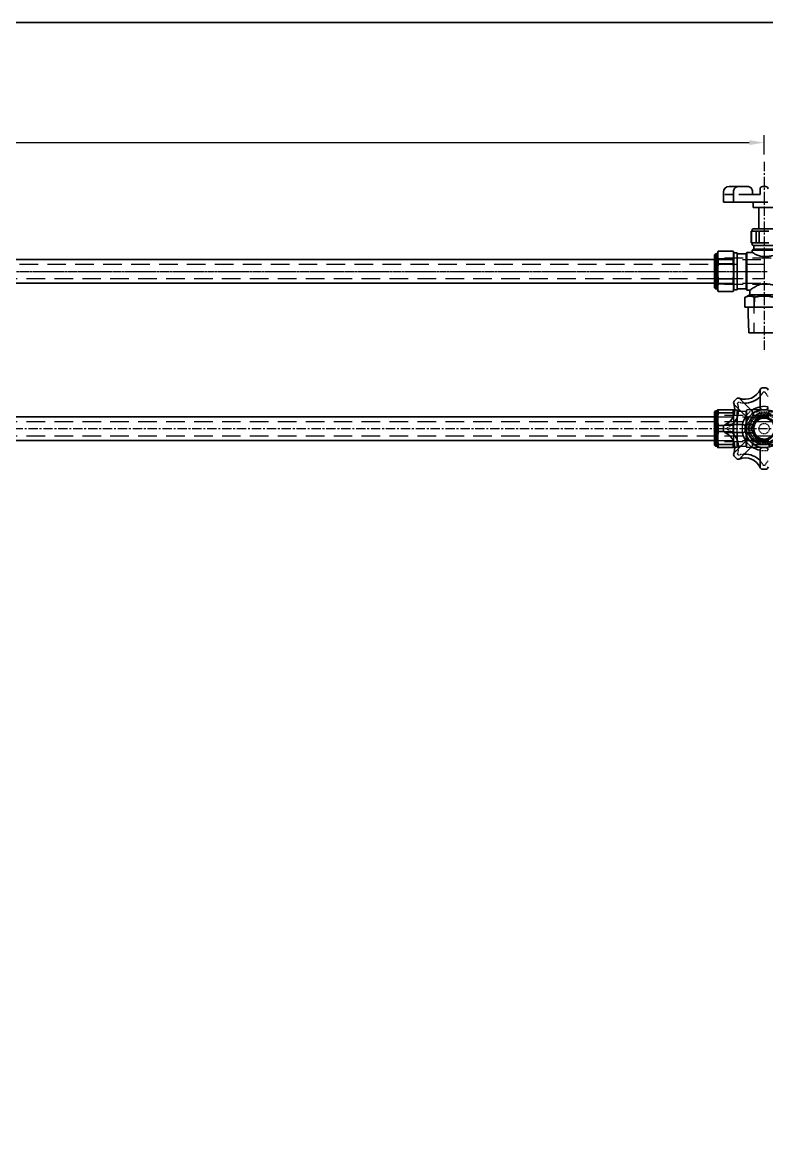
# Model space of a CAD drawing. Header units: millimetres. Extents: x -46397 to 283259, y -8690 to 23983.
# Drawn here: x 234224 to 234723, y -1723 to -969 of the extents above; entities that cross this region are included whole.
import ezdxf

# ---------------------------------------------------------------- set-up
doc = ezdxf.new("R2010")
doc.units = ezdxf.units.MM
doc.linetypes.add('CENTER', pattern=[2, 1.25, -0.25, 0.25, -0.25])
doc.linetypes.add('HIDDEN', pattern=[0.375, 0.25, -0.125])
doc.layers.get('Defpoints').update_dxf_attribs({"lineweight": 0})
for name, color, linetype, lineweight in [('Dtext', 255, 'Continuous', 20), ('Long_AM_Hidden', 4, 'HIDDEN', 9), ('Long_AM_Visible', 30, 'Continuous', 25), ('Long_Centerline', 1, 'CENTER', 9), ('Long_Dim', 3, 'Continuous', 9)]:
    doc.layers.add(name, color=color, linetype=linetype, lineweight=lineweight)
doc.styles.add('Chu va so', font='arial.ttf')
doc.styles.add('GHI CHÚ 3', font='isocp_IV25.ttf', dxfattribs={"width": 0.8})
doc.styles.add('TCVN', font='arial.ttf')
doc.dimstyles.new('Vuong_DIM', dxfattribs={"dimtxt": 2.5, "dimasz": 2.3, "dimexe": 1.25, "dimexo": 0, "dimtad": 1, "dimtoh": 1, "dimdec": 0, "dimdsep": 46, "dimtxsty": 'GHI CHÚ 3', "dimcen": 2.3, "dimclrd": 9, "dimclre": 9, "dimclrt": 2, "dimadec": 0, "dimazin": 0, "dimtm": 1e-09, "dimtfac": 1, "dimtdec": 0, "dimtofl": 0, "dimtmove": 1, "dimatfit": 3, "dimfxl": 1, "dimtfill": 1, "dimlwd": 9, "dimlwe": 9, "dimarcsym": 1})

# ---------------------------------------------------------------- blocks, each defined once
blk = doc.blocks.new('sdfsfdf')
at = {"layer": 'Long_AM_Hidden', "ltscale": 50, "extrusion": (-1, -1.60812e-16, 3.40691e-16)}
for p, q in [((922.87, 16.83), (884.77, 16.83)), ((884.77, 15.88), (918.11, 15.88)), ((-481.89, 12.7), (918.11, 12.7)), ((-477.13, 3.18), (918.11, 3.18)), ((884.77, 0), (918.11, 0)), ((922.87, -0.95), (884.77, -0.95)), ((911.13, -7.94), (911.13, -33.34)), ((911.7, -16.07), (911.7, -9.52))]:
    blk.add_line(p, q, dxfattribs=at)
at = {"layer": 'Long_AM_Hidden', "ltscale": 50}
blk.add_line((918.11, 15.88), (918.11, 0), dxfattribs=at)
for points, weights in [([(911.7, -9.52), (911.64, -9.5), (911.59, -9.47)], [1.6559498784, 1.65972121799, 1.66338151687]), ([(924.53, -9.52), (918.11, -7.98), (911.7, -9.52)], [1.6559498784, 1.91212621612, 1.6559498784])]:
    blk.add_rational_spline(points, weights, degree=2, dxfattribs=at)
at = {"layer": 'Long_AM_Visible', "extrusion": (-1, -1.60812e-16, 3.40691e-16)}
for p, q in [((890.81, 54.51), (890.81, 61.12)), ((894.62, 64.93), (900.73, 64.93)), ((897.58, 61.12), (897.58, 54.51)), ((900.73, 64.93), (902.26, 64.93)), ((902.26, 64.93), (907.2, 64.93)), ((910.36, 61.12), (910.36, 59.59)), ((915.44, 63.34), (915.44, 61.12)), ((915.44, 59.59), (915.44, 61.12)), ((917.03, 64.93), (919.19, 64.93)), ((890.81, 54.51), (891.75, 54.51)), ((897.58, 59.59), (891.75, 59.59)), ((897.58, 54.51), (891.75, 54.51)), ((897.58, 54.51), (898.04, 54.51)), ((899.57, 54.51), (898.04, 54.51)), ((899.57, 54.51), (901.26, 54.51)), ((915.58, 59.59), (901.26, 59.59)), ((915.58, 54.51), (901.26, 54.51)), ((910.87, 54.51), (910.87, 50.8)), ((915.58, 54.51), (917.03, 54.51)), ((919.19, 54.51), (917.03, 54.51)), ((919.19, 54.51), (920.64, 54.51)), ((918.11, 50.8), (910.87, 50.8)), ((914.62, 50.8), (914.62, 36.51)), ((925.35, 50.8), (918.11, 50.8)), ((909.54, 34.93), (909.62, 34.93)), ((909.54, 34.93), (909.54, 26.99)), ((909.62, 34.93), (911.24, 34.93)), ((909.62, 26.99), (909.62, 34.93)), ((910.17, 35.72), (910.17, 34.93)), ((918.11, 36.51), (910.97, 36.51)), ((911.24, 34.93), (912.86, 34.93)), ((912.86, 34.93), (914.87, 34.93)), ((912.86, 34.93), (912.86, 26.99)), ((914.87, 34.93), (918.11, 34.93)), ((914.87, 26.99), (914.87, 34.93)), ((925.25, 36.51), (918.11, 36.51)), ((918.11, 34.93), (921.35, 34.93)), ((909.54, 26.99), (909.62, 26.99)), ((911.24, 26.99), (909.62, 26.99)), ((910.17, 26.99), (910.17, 26.19)), ((911.24, 22.84), (910.17, 22.23)), ((910.97, 25.4), (925.25, 25.4)), ((912.86, 26.99), (911.24, 26.99)), ((911.24, 25.4), (911.24, 22.84)), ((911.24, 22.84), (918.11, 22.84)), ((912.86, 26.99), (914.87, 26.99)), ((918.11, 26.99), (914.87, 26.99)), ((921.35, 26.99), (918.11, 26.99)), ((918.11, 22.84), (924.99, 22.84)), ((-448.55, 15.88), (884.77, 15.88)), ((884.77, 18.98), (885.57, 19.77)), ((884.77, 18.98), (884.77, -3.11)), ((885.57, -3.9), (885.57, 19.77)), ((885.57, 19.77), (886.68, 19.77)), ((886.68, 19.77), (887.34, 21.59)), ((886.68, -3.9), (886.68, 19.77)), ((887.34, 21.44), (887.34, 21.59)), ((887.34, 21.59), (897.32, 21.59)), ((887.34, 21.44), (897.32, 21.44)), ((887.34, 12.95), (887.34, 16.43)), ((897.32, 16.43), (887.34, 16.43)), ((897.32, 21.44), (897.32, 21.59)), ((897.73, 20.46), (897.32, 21.59)), ((897.32, 12.95), (897.32, 16.43)), ((897.73, -4.58), (897.73, 20.46)), ((897.73, 20.46), (900.01, 20.46)), ((900.01, -4.58), (900.01, 20.46)), ((900.01, 19.69), (905.98, 19.69)), ((905.98, 19.69), (906.53, 20.64)), ((905.98, -3.81), (905.98, 19.69)), ((906.53, -4.76), (906.53, 20.64)), ((910.17, 20.64), (906.53, 20.64)), ((910.17, 22.23), (918.11, 22.23)), ((910.17, 22.23), (910.17, 20.64)), ((918.11, 22.23), (926.05, 22.23)), ((887.34, 12.95), (897.32, 12.95)), ((-448.55, 0), (884.77, 0)), ((887.34, -0.56), (887.34, 2.93)), ((897.32, 2.93), (887.34, 2.93)), ((897.32, -0.56), (897.32, 2.93)), ((884.77, -3.11), (885.57, -3.9)), ((885.57, -3.9), (886.68, -3.9)), ((886.68, -3.9), (887.34, -5.71)), ((887.34, -0.56), (897.32, -0.56)), ((887.34, -5.71), (887.34, -5.57)), ((897.32, -5.57), (887.34, -5.57)), ((887.34, -5.71), (897.32, -5.71)), ((897.73, -4.58), (897.32, -5.71)), ((897.32, -5.71), (897.32, -5.57)), ((897.73, -4.58), (900.01, -4.58)), ((900.01, -3.81), (905.98, -3.81)), ((905.98, -3.81), (906.53, -4.76)), ((908.59, -4.76), (906.53, -4.76)), ((908.59, -4.76), (908.59, -7.94)), ((908.59, -7.94), (905.28, -9.52)), ((905.28, -16.07), (905.28, -9.52)), ((918.11, -7.94), (908.59, -7.94)), ((911.47, -16.07), (911.59, -9.47)), ((927.64, -7.94), (918.11, -7.94)), ((911.47, -16.07), (905.28, -16.07)), ((907.44, -20.64), (907.44, -16.07)), ((907.83, -33.34), (907.44, -20.64)), ((924.75, -16.07), (911.47, -16.07)), ((907.83, -33.34), (928.39, -33.34))]:
    blk.add_line(p, q, dxfattribs=at)
at = {"layer": 'Long_AM_Visible', "extrusion": (1.91732e-31, 3.79059e-33, -1)}
blk.add_arc((-894.62, 61.12), 3.81, 0, 90, dxfattribs=at)
at = {"layer": 'Long_AM_Visible'}
for centre, start, end in [((917.03, 63.34), 90, 180), ((919.19, 63.34), 0, 90)]:
    blk.add_arc(centre, 1.59, start, end, dxfattribs=at)
at = {"layer": 'Long_AM_Visible', "extrusion": (4.38203e-32, -2.08613e-32, -1)}
for centre, start, end in [((-910.97, 35.72), 0, 90), ((-910.97, 26.19), 270, 0)]:
    blk.add_arc(centre, 0.794, start, end, dxfattribs=at)
at = {"layer": 'Long_AM_Visible'}
for points, knots in [([(900.73, 64.93), (900.42, 64.93), (900.11, 64.87), (899.52, 64.66), (899.24, 64.51), (898.72, 64.1), (898.49, 63.84), (898.1, 63.27), (897.94, 62.95), (897.71, 62.29), (897.63, 61.94), (897.58, 61.44), (897.58, 61.28), (897.58, 61.12)], [3.141593, 3.141593, 3.141593, 3.141593, 3.386299, 3.386299, 3.644929, 3.644929, 3.941932, 3.941932, 4.256092, 4.256092, 4.570251, 4.570251, 4.712389, 4.712389, 4.712389, 4.712389]), ([(907.2, 64.93), (907.51, 64.93), (907.82, 64.87), (908.41, 64.66), (908.69, 64.51), (909.21, 64.1), (909.45, 63.84), (909.84, 63.27), (910, 62.95), (910.23, 62.29), (910.3, 61.94), (910.35, 61.44), (910.36, 61.28), (910.36, 61.12)], [3.141593, 3.141593, 3.141593, 3.141593, 3.386299, 3.386299, 3.644929, 3.644929, 3.941932, 3.941932, 4.256092, 4.256092, 4.570251, 4.570251, 4.712389, 4.712389, 4.712389, 4.712389]), ([(910.17, 20.64), (910.17, 20.64), (910.39, 20.5), (911.21, 20.02), (911.81, 19.67), (913.19, 18.99), (914.06, 18.61), (916, 18.03), (917.08, 17.85), (918.11, 17.85)], [-1.237961, -1.237961, -1.237961, -1.237961, -0.929699, -0.929699, -0.621436, -0.621436, -0.310718, -0.310718, 0, 0, 0, 0]), ([(918.11, 17.85), (918.84, 17.85), (919.57, 17.88), (921.28, 18.03), (922.21, 18.17), (923.82, 18.48), (924.49, 18.65), (925.38, 18.89), (925.68, 18.97), (925.98, 19.06), (926.05, 19.08), (926.05, 19.08)], [2.51619, 2.51619, 2.51619, 2.51619, 2.736102, 2.736102, 3.051506, 3.051506, 3.357299, 3.357299, 3.596807, 3.596807, 3.774426, 3.774426, 3.774426, 3.774426]), ([(918.11, -0.46), (917.47, -0.46), (916.83, -0.54), (915.58, -0.81), (914.97, -1.02), (913.24, -1.72), (912.2, -2.31), (910.57, -3.34), (909.84, -3.85), (908.85, -4.56), (908.59, -4.76), (908.59, -4.76)], [-6.075525, -6.075525, -6.075525, -6.075525, -5.883647, -5.883647, -5.691769, -5.691769, -5.308013, -5.308013, -4.932328, -4.932328, -4.556644, -4.556644, -4.556644, -4.556644]), ([(927.64, -2.48), (927.64, -2.48), (927.63, -2.48), (927.59, -2.46), (927.43, -2.4), (926.83, -2.16), (926.35, -1.98), (924.96, -1.52), (923.98, -1.23), (922.13, -0.83), (921.35, -0.69), (919.75, -0.51), (918.93, -0.46), (918.11, -0.46)], [4.553184, 4.553184, 4.553184, 4.553184, 4.595488, 4.595488, 4.859119, 4.859119, 5.172327, 5.172327, 5.56792, 5.56792, 5.822569, 5.822569, 6.069361, 6.069361, 6.069361, 6.069361])]:
    blk.add_open_spline(points, degree=3, knots=knots, dxfattribs=at)
for points, weights in [([(887.34, 16.43), (886.67, 18.94), (887.34, 21.44)], [2.21417330191, 2.38023629956, 2.21417330191]), ([(897.32, 21.44), (897.99, 18.94), (897.32, 16.43)], [2.19343920272, 2.35794714293, 2.19343920272]), ([(887.34, 2.93), (886.67, 7.94), (887.34, 12.95)], [2.21417330191, 2.38023629956, 2.21417330191]), ([(897.32, 12.95), (897.99, 7.94), (897.32, 2.93)], [2.18058853235, 2.34413267227, 2.18058853235]), ([(887.34, -5.57), (886.67, -3.06), (887.34, -0.56)], [2.21417330191, 2.38023629956, 2.21417330191]), ([(897.32, -0.56), (897.99, -3.06), (897.32, -5.57)], [2.19343920272, 2.35794714293, 2.19343920272]), ([(905.28, -9.52), (908.45, -8), (911.59, -9.47)], [1.6559498784, 1.90835487652, 1.66338151687]), ([(924.64, -9.47), (918.11, -7.89), (911.59, -9.47)], [1.65878225226, 1.92348048531, 1.65878225226])]:
    blk.add_rational_spline(points, weights, degree=2, dxfattribs=at)
at = {"layer": 'Long_Centerline', "ltscale": 5}
blk.add_line((918.11, 81.43), (918.11, -46.23), dxfattribs=at)
at = {"layer": 'Long_Centerline'}
blk.add_line((-483, 7.94), (920.15, 7.94), dxfattribs=at)
blk = doc.blocks.new('dfdfdfd')
at = {"layer": 'Long_AM_Hidden', "ltscale": 50, "extrusion": (-1, -1.60812e-16, 0)}
for p, q in [((969.76, 29.53), (970.71, 29.53)), ((950.56, 17.28), (952.14, 17.28)), ((952.14, 12.52), (952.14, 17.28)), ((952.14, 16.51), (953.06, 16.51)), ((952.39, 21.94), (953.06, 22.61)), ((954.72, 16.51), (958.11, 16.51)), ((958.11, 16.51), (958.66, 17.46)), ((958.11, 8.53), (958.11, 16.51)), ((958.66, 9.98), (958.66, 17.46)), ((961.31, 17.46), (958.66, 17.46)), ((969.16, 17.46), (962.65, 17.46)), ((-425, 9.52), (975, 9.52)), ((975, 13.65), (936.9, 13.65)), ((936.9, 12.7), (967, 12.7)), ((949.85, 8.69), (949.85, 13.65)), ((958.11, 1.97), (958.11, 7.56)), ((958.66, 1.97), (958.66, 7.56)), ((962.69, 7.56), (961.74, 5.93)), ((973.48, 12.7), (971.59, 12.7)), ((-425, 0), (975, 0)), ((949.44, 6.77), (943.23, 6.77)), ((943.23, 2.75), (949.44, 2.75)), ((945.47, 4.29), (945.47, 5.24)), ((949.44, 2.75), (949.44, 6.77)), ((949.85, 2.1), (949.85, 7.43)), ((949.85, -4.12), (949.85, 0.84)), ((952.14, 2.1), (952.14, 7.43)), ((958.11, -6.99), (958.11, 1)), ((961.74, 3.6), (962.69, 1.97)), ((936.9, -3.18), (967, -3.18)), ((975, -4.13), (936.9, -4.13)), ((952.14, -7.76), (952.14, -2.99)), ((952.14, -6.99), (953.06, -6.99)), ((954.72, -6.99), (958.11, -6.99)), ((958.11, -6.99), (958.66, -7.94)), ((958.66, -7.94), (958.66, -0.46)), ((976.88, -5.96), (963.6, -5.96)), ((971.59, -3.18), (973.48, -3.18)), ((950.56, -7.76), (952.14, -7.76)), ((953.06, -13.09), (952.39, -12.41)), ((961.31, -7.94), (958.66, -7.94)), ((969.16, -7.94), (962.65, -7.94)), ((970.71, -20), (969.76, -20))]:
    blk.add_line(p, q, dxfattribs=at)
at = {"layer": 'Long_AM_Hidden', "ltscale": 3, "extrusion": (0, 0, -1)}
for radius in [10.67, 10.28, 6.99, 6.87]:
    blk.add_circle((-970.24, 4.76), radius, dxfattribs=at)
at = {"layer": 'Long_AM_Hidden', "ltscale": 3}
blk.add_circle((970.24, 4.76), 3.49, dxfattribs=at)
for centre, radius, start, end in [((957.43, 35.68), 13.78, 317.37008, 333.47531), ((983.05, 35.68), 13.78, 206.52469, 222.62992), ((939.32, 17.57), 13.78, 2.37008, 18.47531), ((957.43, 35.68), 13.78, 251.52469, 267.62992), ((970.24, 4.76), 14.8, 124.61524, 145.38476), ((970.24, 4.76), 14.8, 79.61524, 100.38476), ((939.32, 17.57), 13.78, 296.52469, 312.62992), ((939.32, -8.05), 13.78, 47.37008, 63.47531), ((970.24, 4.76), 14.8, 169.61524, 190.38476), ((970.24, 4.76), 14.8, 214.61524, 235.38476), ((939.32, -8.05), 13.78, 341.52469, 357.62992), ((957.43, -26.16), 13.78, 92.37008, 108.47531), ((970.24, 4.76), 14.8, 259.61524, 280.38476), ((957.43, -26.16), 13.78, 26.52469, 42.62992), ((983.05, -26.16), 13.78, 137.37008, 153.47531)]:
    blk.add_arc(centre, radius, start, end, dxfattribs=at)
at = {"layer": 'Long_AM_Hidden', "ltscale": 3, "extrusion": (0, 0, -1)}
for centre, radius, start, end in [((-970.24, -3.57), 21.03, 90, 121.89079), ((-970.24, 4.76), 7.94, 339.39031, 20.60969), ((-970.24, 4.76), 7.94, 99.39031, 140.60969), ((-970.24, 4.76), 8.57, 352.19161, 7.80839), ((-970.24, 13.1), 21.03, 238.10921, 270), ((-970.24, 4.76), 7.94, 219.39031, 260.60969)]:
    blk.add_arc(centre, radius, start, end, dxfattribs=at)
at = {"layer": 'Long_AM_Hidden', "ltscale": 3}
for points, weights in [([(963.82, 15.87), (960.61, 10.32), (957.41, 4.76)], [1.6559498784, 1.91212621612, 1.6559498784]), ([(976.65, 15.87), (970.24, 15.87), (963.82, 15.87)], [1.6559498784, 1.91212621612, 1.6559498784]), ([(949.7, 13.26), (949.89, 10.87), (949.66, 8.46)], [2.25437255377, 2.30191887891, 2.24343390035]), ([(949.54, 7.43), (949.49, 7.1), (949.44, 6.77)], [2.21524217726, 2.20517839152, 2.19343920272]), ([(949.44, 2.75), (949.49, 2.42), (949.54, 2.1)], [2.19343920272, 2.20517839152, 2.21524217726]), ([(949.66, 1.07), (949.89, -1.35), (949.7, -3.74)], [2.24343390035, 2.30191887891, 2.25437255377]), ([(957.41, 4.76), (960.57, -0.72), (963.71, -6.16)], [1.6559498784, 1.90835487652, 1.66338151687]), ([(976.76, -6.16), (970.24, -6.21), (963.71, -6.16)], [1.65878225226, 1.92348048531, 1.65878225226])]:
    blk.add_rational_spline(points, weights, degree=2, dxfattribs=at)
for points, knots in [([(970.24, -4.76), (969.6, -4.76), (968.96, -4.7), (967.71, -4.44), (967.1, -4.25), (965.36, -3.52), (964.33, -2.8), (962.69, -1.16), (961.97, -0.13), (960.97, 2.21), (960.71, 3.51), (960.71, 6.01), (960.97, 7.32), (961.97, 9.65), (962.69, 10.69), (964.33, 12.32), (965.36, 13.04), (967.1, 13.78), (967.71, 13.97), (968.96, 14.22), (969.6, 14.29), (970.24, 14.29)], [-6.075525, -6.075525, -6.075525, -6.075525, -5.883647, -5.883647, -5.691769, -5.691769, -5.308013, -5.308013, -4.932328, -4.932328, -4.556644, -4.556644, -4.180959, -4.180959, -3.805275, -3.805275, -3.421519, -3.421519, -3.229641, -3.229641, -3.037763, -3.037763, -3.037763, -3.037763]), ([(970.24, 14.29), (971.15, 14.29), (972.06, 14.16), (974.11, 13.55), (975.19, 12.98), (977.09, 11.49), (977.89, 10.57), (978.96, 8.7), (979.31, 7.82), (979.71, 6.06), (979.79, 5.2), (979.71, 3.46), (979.55, 2.6), (978.95, 0.79), (978.47, -0.13), (977.08, -1.99), (976.11, -2.85), (974.26, -3.91), (973.48, -4.23), (971.87, -4.66), (971.06, -4.76), (970.24, -4.76)], [3.035581, 3.035581, 3.035581, 3.035581, 3.311302, 3.311302, 3.681521, 3.681521, 4.051096, 4.051096, 4.337625, 4.337625, 4.595488, 4.595488, 4.859119, 4.859119, 5.172327, 5.172327, 5.56792, 5.56792, 5.822569, 5.822569, 6.069361, 6.069361, 6.069361, 6.069361])]:
    blk.add_open_spline(points, degree=3, knots=knots, dxfattribs=at)
at = {"layer": 'Long_AM_Visible', "ltscale": 3, "extrusion": (-1, -1.60812e-16, 0)}
for p, q in [((967.57, 30.48), (967.57, 28.26)), ((969.16, 32.07), (971.32, 32.07)), ((950.17, 23.31), (951.69, 24.83)), ((955.51, 23.26), (953.94, 24.83)), ((955.51, 23.26), (960.45, 18.32)), ((967.57, 21.27), (967.57, 28.26)), ((936.9, 15.81), (937.69, 16.6)), ((936.9, 15.81), (936.9, -6.28)), ((937.69, -7.07), (937.69, 16.6)), ((937.69, 16.6), (938.81, 16.6)), ((938.81, 16.6), (939.12, 17.46)), ((938.81, -7.07), (938.81, 16.6)), ((939.47, 15.45), (939.47, 17.46)), ((949.44, 17.46), (939.47, 17.46)), ((939.47, 15.45), (949.44, 15.45)), ((949.44, 15.45), (949.44, 17.46)), ((949.85, 17.28), (949.79, 17.46)), ((949.85, 13.65), (949.85, 17.28)), ((949.85, 17.28), (950.56, 17.28)), ((950.17, 21.06), (951.74, 19.49)), ((956.68, 14.55), (951.74, 19.49)), ((953.06, 16.51), (954.72, 16.51)), ((962.02, 16.75), (960.45, 18.32)), ((962.65, 17.46), (961.31, 17.46)), ((967.57, 21.27), (967.57, 19.05)), ((971.32, 17.46), (969.16, 17.46)), ((974.01, 16.89), (971.16, 11.94)), ((-396.43, 12.7), (936.9, 12.7)), ((949.85, 7.43), (949.85, 8.69)), ((952.14, 7.43), (952.14, 12.52)), ((956.68, 14.55), (958.25, 12.98)), ((963.56, 7.56), (957.85, 7.56)), ((958.11, 7.56), (958.11, 8.53)), ((958.66, 7.56), (958.66, 9.98)), ((962.02, 14.51), (960.49, 12.98)), ((963.36, 8.73), (962.69, 7.56)), ((964.98, 11.54), (963.36, 8.73)), ((970.24, 12.7), (967, 12.7)), ((971.59, 12.7), (970.24, 12.7)), ((939.47, 2.75), (939.47, 6.77)), ((943.23, 6.77), (939.47, 6.77)), ((939.47, 2.75), (943.23, 2.75)), ((942.93, 3.68), (942.93, 5.84)), ((946.74, 7.43), (944.52, 7.43)), ((944.52, 2.1), (946.74, 2.1)), ((946.74, 7.43), (953.73, 7.43)), ((953.73, 2.1), (946.74, 2.1)), ((949.85, 0.84), (949.85, 2.1)), ((952.14, -2.99), (952.14, 2.1)), ((955.95, 7.43), (953.73, 7.43)), ((953.73, 2.1), (955.95, 2.1)), ((957.54, 5.84), (957.54, 3.68)), ((957.85, 1.97), (963.56, 1.97)), ((958.11, 1), (958.11, 1.97)), ((958.66, -0.46), (958.66, 1.97)), ((962.69, 1.97), (963.36, 0.79)), ((963.36, 0.79), (964.98, -2.01)), ((-396.43, -3.18), (936.9, -3.18)), ((936.9, -6.28), (937.69, -7.07)), ((937.69, -7.07), (938.81, -7.07)), ((938.81, -7.07), (939.12, -7.94)), ((939.47, -7.94), (939.47, -5.93)), ((949.44, -5.93), (939.47, -5.93)), ((949.44, -7.94), (949.44, -5.93)), ((949.85, -7.76), (949.85, -4.12)), ((951.74, -9.97), (956.68, -5.03)), ((953.06, -6.99), (954.72, -6.99)), ((958.25, -3.45), (956.68, -5.03)), ((960.45, -8.8), (962.02, -7.23)), ((960.49, -3.45), (962.02, -4.98)), ((967, -3.18), (970.24, -3.18)), ((970.24, -3.18), (971.59, -3.18)), ((971.16, -2.42), (974.01, -7.36)), ((939.47, -7.94), (949.44, -7.94)), ((949.85, -7.76), (949.79, -7.94)), ((949.85, -7.76), (950.56, -7.76)), ((951.74, -9.97), (950.17, -11.54)), ((951.69, -15.31), (950.17, -13.78)), ((953.94, -15.31), (955.51, -13.74)), ((960.45, -8.8), (955.51, -13.74)), ((962.65, -7.94), (961.31, -7.94)), ((967.57, -9.53), (967.57, -11.75)), ((967.57, -18.73), (967.57, -11.75)), ((969.16, -7.94), (971.32, -7.94)), ((967.57, -18.73), (967.57, -20.95)), ((971.32, -22.54), (969.16, -22.54))]:
    blk.add_line(p, q, dxfattribs=at)
at = {"layer": 'Long_AM_Visible', "ltscale": 3}
blk.add_circle((970.24, 4.76), 7.24, dxfattribs=at)
for centre, radius, start, end in [((957.43, 35.68), 11.24, 248.92237, 336.07763), ((957.43, 35.68), 13.78, 267.62992, 317.37008), ((939.32, 17.57), 11.24, 293.92237, 21.07763), ((939.32, 17.57), 13.78, 312.62992, 2.37008), ((960.9, 15.63), 1.59, 315, 45), ((969.16, 19.05), 1.59, 180, 270), ((971.32, 19.05), 1.59, 270, 0), ((959.37, 14.1), 1.59, 225, 315), ((939.32, -8.05), 11.24, 338.92237, 66.07763), ((939.32, -8.05), 13.78, 357.62992, 47.37008), ((955.95, 5.84), 1.59, 0, 90), ((955.95, 3.68), 1.59, 270, 0), ((959.37, -4.58), 1.59, 45, 135), ((960.9, -6.1), 1.59, 315, 45), ((957.43, -26.16), 11.24, 23.92237, 111.07763), ((957.43, -26.16), 13.78, 42.62992, 92.37008), ((969.16, -9.53), 1.59, 90, 180), ((971.32, -9.53), 1.59, 0, 90)]:
    blk.add_arc(centre, radius, start, end, dxfattribs=at)
at = {"layer": 'Long_AM_Visible', "ltscale": 3, "extrusion": (0, 0, -1)}
for centre, radius, start, end in [((-969.16, 30.48), 1.59, 0, 90), ((-971.32, 30.48), 1.59, 90, 180), ((-951.29, 22.18), 1.59, 315, 45), ((-952.82, 23.71), 1.59, 45, 135), ((-970.24, 4.76), 12.7, 45, 90), ((-970.24, 4.76), 14.8, 55.38476, 79.61524), ((-970.24, 4.76), 12.7, 90, 135), ((-970.24, 4.76), 14.8, 10.38476, 34.61524), ((-970.24, 4.76), 12.7, 0, 45), ((-970.24, 4.76), 7.94, 20.60969, 99.39031), ((-970.24, 4.76), 8.57, 52.19161, 67.80839), ((-944.52, 5.84), 1.59, 0, 90), ((-944.52, 3.68), 1.59, 270, 0), ((-970.24, 4.76), 14.8, 325.38476, 349.61524), ((-970.24, 4.76), 12.7, 315, 0), ((-970.24, 4.76), 7.94, 270, 339.39031), ((-970.24, 4.76), 12.7, 270, 315), ((-970.24, 4.76), 14.8, 280.38476, 304.61524), ((-970.24, 4.76), 8.57, 292.19161, 307.80839), ((-970.24, 4.76), 7.94, 260.60969, 270), ((-970.24, 4.76), 12.7, 225, 270), ((-951.29, -12.66), 1.59, 315, 45), ((-952.82, -14.19), 1.59, 225, 315), ((-969.16, -20.95), 1.59, 270, 0), ((-971.32, -20.95), 1.59, 180, 270)]:
    blk.add_arc(centre, radius, start, end, dxfattribs=at)
at = {"layer": 'Long_AM_Visible', "ltscale": 3}
for points, weights in [([(939.47, 17.46), (939.12, 17.46), (939.12, 17.46)], [2.21417330191, 2.29720480073, 2.29720480073]), ([(939.47, 6.77), (938.8, 11.11), (939.47, 15.45)], [2.21417330191, 2.38023629956, 2.21417330191]), ([(949.79, 17.46), (949.79, 17.46), (949.44, 17.46)], [2.26236060231, 2.26236060231, 2.18058853235]), ([(949.44, 15.45), (949.62, 14.33), (949.7, 13.26)], [2.19343920272, 2.23381590498, 2.25437255377]), ([(949.66, 8.46), (949.61, 7.95), (949.54, 7.43)], [2.24343390035, 2.23153317806, 2.21524217726]), ([(939.47, -5.93), (938.8, -1.59), (939.47, 2.75)], [2.21417330191, 2.38023629956, 2.21417330191]), ([(949.54, 2.1), (949.61, 1.58), (949.66, 1.07)], [2.21524217726, 2.23153317806, 2.24343390035]), ([(949.7, -3.74), (949.62, -4.8), (949.44, -5.93)], [2.25437255377, 2.23381590498, 2.19343920272]), ([(939.12, -7.94), (939.12, -7.94), (939.47, -7.94)], [2.29720480073, 2.29720480073, 2.21417330191]), ([(949.44, -7.94), (949.79, -7.94), (949.79, -7.94)], [2.18058853235, 2.26236060231, 2.26236060231])]:
    blk.add_rational_spline(points, weights, degree=2, dxfattribs=at)
at = {"layer": 'Long_Centerline', "ltscale": 5}
blk.add_line((-473.71, 4.76), (1008.82, 4.76), dxfattribs=at)
blk = doc.blocks.new('*D2281')
at = {"layer": 'Defpoints', "color": 0, "transparency": 16777216}
for p in [(234721.73, -1049.95), (233321.73, -1062.94), (234721.73, -1062.94)]:
    blk.add_point(p, dxfattribs=at)
at = {"layer": 'Long_Dim', "color": 9, "lineweight": 9, "transparency": 16777216}
for p, q in [((233321.73, -1057.94), (233321.73, -1044.95)), ((234721.73, -1057.94), (234721.73, -1044.95)), ((233331.73, -1049.95), (234711.73, -1049.95))]:
    blk.add_line(p, q, dxfattribs=at)
at = {"layer": 'Long_Dim', "color": 9, "transparency": 16777216}
for points in [[(233331.73, -1048.29), (233331.73, -1051.62), (233321.73, -1049.95)], [(234711.73, -1048.29), (234711.73, -1051.62), (234721.73, -1049.95)]]:
    blk.add_solid(points, dxfattribs=at)
at = {"layer": 'Long_Dim', "color": 2, "transparency": 16777216, "insert": (234021.73, -1038.72), "char_height": 12, "attachment_point": 5, "style": 'GHI CHÚ 3', "bg_fill": 3, "box_fill_scale": 1.1, "bg_fill_color": 256, "bg_fill_true_color": 13158600, "bg_fill_transparency": 0}
blk.add_mtext('1400', dxfattribs=at)
blk = doc.blocks.new('*U2441')
at = {"lineweight": 25}
for points in [[(0, 0), (2398.62, 0), (2398.62, 1571.22), (0, 1571.22)], [(0, 0), (1813.59, 0), (1813.59, 1571.22), (0, 1571.22)]]:
    blk.add_lwpolyline(points, close=True, dxfattribs=at)
at = {"layer": 'Dtext', "ltscale": 0.1}
for tag, p, height, style in [('REV_3', (1829.05, 590.15), 10.45, 'TCVN'), ('FOR_APPROVAL3', (1933.53, 589.42, -0.09), 12.54, 'TCVN'), ('REV_2', (1829.05, 551.15), 10.45, 'TCVN'), ('FOR_APPROVAL2', (1933.53, 550.42, -0.09), 12.54, 'TCVN'), ('FOR_APPROVAL1', (1933.53, 511.42, -0.09), 12.54, 'TCVN'), ('REV_1', (1829.05, 512.15), 10.45, 'TCVN'), ('REV_0', (1829.05, 473.15), 10.45, 'TCVN'), ('NGUOI_VE', (2044.84, 472.59, -0.09), 12.54, 'TCVN'), ('NGUOI_KIEM_2', (2155.62, 472.59, -0.1), 12.54, 'TCVN'), ('NGUOI_DUYET', (2289.44, 472.59, -0.1), 12.54, 'TCVN'), ('1.1_A4', (2296.15, 23.79, -0.1), 12.54, 'Chu va so'), ('A4_A4', (2337.87, 23.79, -0.1), 12.54, 'Chu va so'), ('REV.', (2372.22, 23.79, -0.1), 12.54, 'Chu va so')]:
    blk.add_attdef(tag, p, '', height=height, dxfattribs=dict(at, style=style))
for tag, p, height, style, width in [('NGAY_REV03', (1855.52, 589.42, -0.09), 10.86, 'TCVN', 0.95), ('NGAY_REV02', (1855.52, 550.42, -0.09), 10.86, 'TCVN', 0.95), ('NGAY_REV01', (1855.52, 511.42, -0.09), 10.86, 'TCVN', 0.95), ('NGAY_REV0', (1855.52, 472.41, -0.1), 10.86, 'TCVN', 0.95), ('DWD.NO', (1854.55, 10.17, -0.1), 16.72, 'Chu va so', 0.85)]:
    blk.add_attdef(tag, p, '', height=height, dxfattribs=dict(at, style=style, width=width))
at = {"layer": 'Dtext', "lineweight": 25, "ltscale": 0.1, "style": 'Chu va so'}
for tag, p, height in [('PROJECT_CODE', (1975.36, 196.4), 25.07), ('TITLE1', (1866.78, 149.78, -0.1), 16.72), ('TITLE2', (1866.78, 110.47, -0.1), 16.72), ('TITLE3', (1866.78, 71.47, -0.1), 16.72)]:
    blk.add_attdef(tag, p, '', height=height, dxfattribs=at)

msp = doc.modelspace()

# ---------------------------------------------------------------- block references
at = {"layer": 'Long_AM_Visible'}
for name, p in [('sdfsfdf', (233803.62, -1144.37)), ('dfdfdfd', (233751.5, -1246.83))]:
    msp.add_blockref(name, p, dxfattribs=at)

# ---------------------------------------------------------------- next in the draw order: dimensions: what is measured, and where the dimension line sits
at = {"layer": 'Long_Dim'}
dim = msp.add_linear_dim(base=(234721.73, -1049.95), p1=(233321.73, -1062.94), p2=(234721.73, -1062.94), dimstyle='Vuong_DIM', override={"dimtxt": 12, "dimasz": 10, "dimexe": 5, "dimexo": 5, "dimgap": 5}, dxfattribs=at)
dim.commit()
dim.dimension.update_dxf_attribs({"geometry": '*D2281', "text_midpoint": (234021.73, -1038.72)})

# ---------------------------------------------------------------- next in the draw order: block references
at = {"xscale": 0.9084576280678549, "yscale": 0.9084576280678549, "zscale": 0.9084576280678549}
msp.add_blockref('*U2441', (233270.79, -2396.64, -0.36), dxfattribs=at)

doc.saveas('drawing.dxf')
